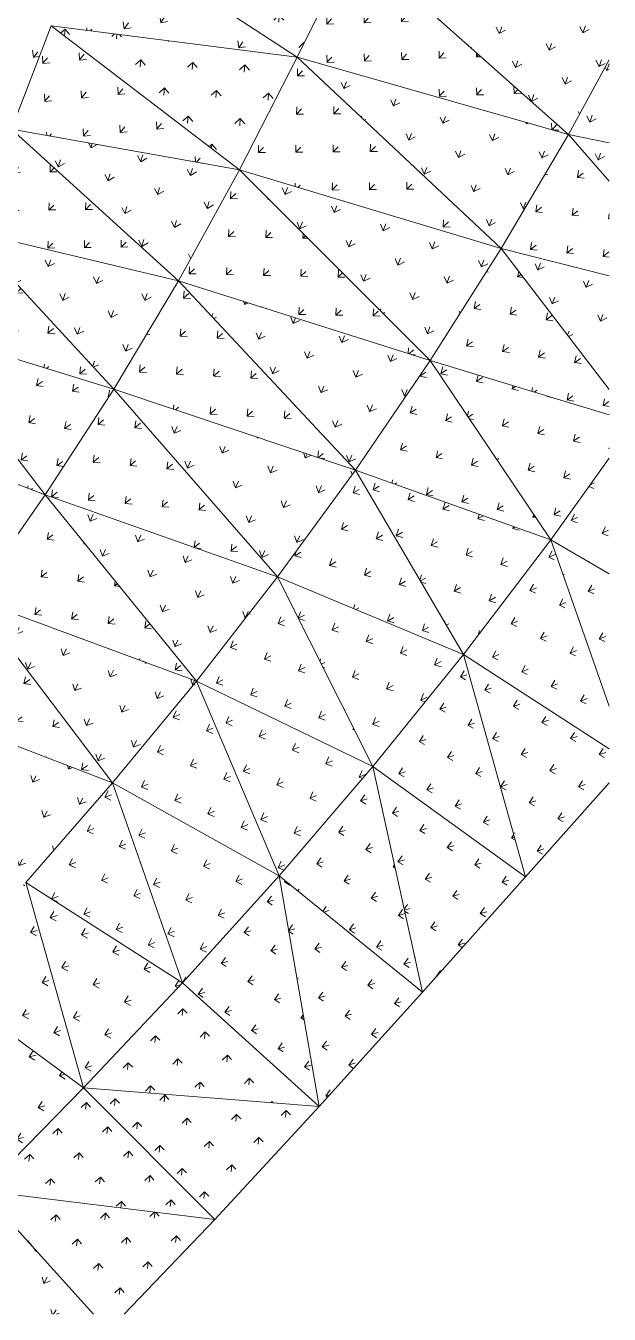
# Model space of a CAD drawing. Header units: millimetres. Extents: x -57519 to 497916, y -349472 to 446842.
# Drawn here: x 421611 to 425468, y -13421 to -4904 of the extents above; entities that cross this region are included whole.
import ezdxf

# ---------------------------------------------------------------- set-up
doc = ezdxf.new("R2010")
doc.units = ezdxf.units.MM
doc.layers.add('A-FLOR', color=192, linetype='Continuous', lineweight=5)
doc.layers.add('A-FLOR-PATT', color=8, linetype='Continuous', lineweight=5)

msp = doc.modelspace()

# ---------------------------------------------------------------- hatches: boundary and pattern name
at = {"layer": 'A-FLOR-PATT'}
h = msp.add_hatch(dxfattribs=at)
h.set_pattern_fill('FP_165', color=256, style=0, pattern_type=2)
h.set_pattern_definition([(54.312, (311090.98, -47885), (-32.79915, 249.36672), [47.443, -310.394]), (9.695, (311090.98, -47885), (-32.7957, 249.3675), [45.947, -199.104]), (97.493, (311090.98, -47885), (-241.55085, -41.26987), [47.159, -204.356])])
h.paths.add_polyline_path([(423405.9, -5111), (422023.5, -4210.7), (421779.9, -4903.9), (422023.5, -4935)], flags=0)
h = msp.add_hatch(dxfattribs=at)
h.set_pattern_fill('FP_169', color=256, style=0, pattern_type=2)
h.set_pattern_definition([(267.137, (435096.5, -7702.7), (164.1978, -180.9522), [47.28, -309.331]), (223.91, (435096.5, -7702.7), (164.196, -180.9526), [47.37, -205.271]), (312.22, (435096.5, -7702.7), (182.0113, 175.212), [45.815, -198.53])])
h.paths.add_polyline_path([(423405.9, -5111), (423776.1, -4358.7), (422023.5, -4210.7), (423088, -4903.9)], flags=0)
h = msp.add_hatch(dxfattribs=at)
h.set_pattern_fill('FP_127', color=256, style=0, pattern_type=2)
h.set_pattern_definition([(46.863, (307353.91, -41499.87), (-1.98462, 252.11554), [47.476, -310.608]), (2.131, (307353.91, -41499.87), (-1.98414, 252.1156), [46.311, -200.683]), (90.451, (307353.91, -41499.87), (-246.82335, -9.1851), [47.273, -204.85])])
h.paths.add_polyline_path([(425198.9, -5622.9), (423776.1, -4358.7), (423405.9, -5111), (424144, -5321.7)], flags=0)
h = msp.add_hatch(dxfattribs=at)
h.set_pattern_fill('FP_131', color=256, style=0, pattern_type=2)
h.set_pattern_definition([(70.937, (312322.72, -72519.87), (-106.12816, 224.34536), [47.578, -311.278]), (27.211, (312322.72, -72519.87), (-106.1285, 224.3454), [47.086, -204.039]), (115.317, (312322.72, -72519.87), (-223.33274, -114.83185), [46.534, -201.647])])
h.paths.add_polyline_path([(425198.9, -5622.9), (425467.9, -5128.4), (425467.9, -4814.8), (423776.1, -4358.7), (424622.8, -5111)], flags=0)
h = msp.add_hatch(dxfattribs=at)
h.set_pattern_fill('FP_223', color=256, style=0, pattern_type=2)
h.set_pattern_definition([(52.203, (308506.77, -44123.54), (-25.3748, 250.7942), [47.478, -310.622]), (7.486, (308506.77, -44123.54), (-25.37664, 250.7934), [46.303, -200.644]), (95.778, (308506.77, -44123.54), (-244.84187, -32.17374), [47.264, -204.81])])
h.paths.add_polyline_path([(421516.2, -5587.9), (421779.9, -4903.9), (419988.2, -4479.9), (420930.6, -5163.3)], flags=0)
h = msp.add_hatch(dxfattribs=at)
h.set_pattern_fill('FP_170', color=256, style=0, pattern_type=2)
h.set_pattern_definition([(50.126, (311651.93, -42272.43), (-13.39275, 251.32786), [47.354, -309.813]), (5.369, (311651.93, -42272.43), (-13.3884, 251.3279), [45.645, -197.796]), (93.05, (311651.93, -42272.43), (-242.3732, -22.7813), [47.191, -204.494])])
h.paths.add_polyline_path([(423024.2, -5856.4), (421779.9, -4903.9), (421516.2, -5587.9), (422903.6, -5835)], flags=0)
h = msp.add_hatch(dxfattribs=at)
h.set_pattern_fill('FP_168', color=256, style=0, pattern_type=2)
h.set_pattern_definition([(265.112, (436331.07, -9559.98), (156.8411, -186.0648), [47.271, -309.267]), (222.101, (436331.07, -9559.98), (156.8395, -186.0664), [47.313, -205.021]), (310.129, (436331.07, -9559.98), (187.2205, 169.1766), [45.628, -197.722])])
h.paths.add_polyline_path([(423024.2, -5856.4), (423405.9, -5111), (421779.9, -4903.9), (422968.7, -5813.9)], flags=0)
h = msp.add_hatch(dxfattribs=at)
h.set_pattern_fill('FP_126', color=256, style=0, pattern_type=2)
h.set_pattern_definition([(45.304, (307379.1, -39115.35), (5.28836, 252.0473), [47.454, -310.466]), (0.553, (307379.1, -39115.35), (5.2896, 252.0468), [46.212, -200.252]), (88.798, (307379.1, -39115.35), (-246.45215, -2.3796), [47.269, -204.833])])
h.paths.add_polyline_path([(424754.2, -6377.3), (423405.9, -5111), (423024.2, -5856.4), (424143.7, -6193.5)], flags=0)
h = msp.add_hatch(dxfattribs=at)
h.set_pattern_fill('FP_132', color=256, style=0, pattern_type=2)
h.set_pattern_definition([(69.908, (311616.13, -71140.19), (-101.94483, 225.77833), [47.565, -311.194]), (26.27, (311616.13, -71140.19), (-101.9447, 225.77783), [47.086, -204.039]), (114.3, (311616.13, -71140.19), (-225.1899, -111.14605), [46.449, -201.278])])
h.paths.add_polyline_path([(424754.2, -6377.3), (425198.9, -5622.9), (423405.9, -5111), (424199.6, -5856.4)], flags=0)
h = msp.add_hatch(dxfattribs=at)
h.set_pattern_fill('FP_97', color=256, style=0, pattern_type=2)
h.set_pattern_definition([(71.738, (318409.44, -74733.99), (-106.32018, 220.0415), [47.533, -310.983]), (28.841, (318409.44, -74733.99), (-106.3184, 220.04166), [46.806, -202.824]), (115.789, (318409.44, -74733.99), (-218.665, -120.4173), [45.821, -198.56])])
h.paths.add_polyline_path([(425467.9, -5677.3), (425467.9, -5128.4), (425198.9, -5622.9)], flags=0)
h = msp.add_hatch(dxfattribs=at)
h.set_pattern_fill('FP_161', color=256, style=0, pattern_type=2)
h.set_pattern_definition([(45.646, (312600.36, -36488.6), (7.41927, 251.69743), [47.258, -309.184]), (0.752, (312600.36, -36488.6), (7.41623, 251.698), [45.335, -196.452]), (88.312, (312600.36, -36488.6), (-241.76634, -3.1717), [47.214, -204.593])])
h.paths.add_polyline_path([(422621.9, -6589.2), (421516.2, -5587.9), (421223.1, -6256.7), (422389, -6533.9)], flags=0)
h = msp.add_hatch(dxfattribs=at)
h.set_pattern_fill('FP_167', color=256, style=0, pattern_type=2)
h.set_pattern_definition([(73.106, (319156.25, -72665.73), (-112.00094, 217.02043), [47.506, -310.805]), (30.207, (319156.25, -72665.73), (-111.9993, 217.022), [46.891, -203.196]), (117.297, (319156.25, -72665.73), (-216.12817, -125.8247), [45.791, -198.427])])
h.paths.add_polyline_path([(422621.9, -6589.2), (423024.2, -5856.4), (421516.2, -5587.9), (422542.6, -6517.4)], flags=0)
h = msp.add_hatch(dxfattribs=at)
h.set_pattern_fill('FP_96', color=256, style=0, pattern_type=2)
h.set_pattern_definition([(39.365, (312648.87, -33498.75), (35.11506, 249.18994), [47.269, -309.253]), (354.523, (312648.87, -33498.75), (35.11356, 249.1902), [45.304, -196.318]), (81.979, (312648.87, -33498.75), (-240.5189, 23.0627), [47.185, -204.467])])
h.paths.add_polyline_path([(425467.9, -6557.3), (425467.9, -5931.7), (425198.9, -5622.9), (424754.2, -6377.3), (425198.9, -6489.5)], flags=0)
h = msp.add_hatch(dxfattribs=at)
h.set_pattern_fill('FP_101', color=256, style=0, pattern_type=2)
h.set_pattern_definition([(71.466, (318173.42, -75089.85), (-105.59006, 219.21202), [47.469, -310.564]), (28.728, (318173.42, -75089.85), (-105.5929, 219.20977), [46.911, -203.28]), (115.72, (318173.42, -75089.85), (-219.395, -120.2548), [45.622, -197.695])])
h.paths.add_polyline_path([(425467.9, -5931.7), (425467.9, -5677.3), (425198.9, -5622.9)], flags=0)
h = msp.add_hatch(dxfattribs=at)
h.set_pattern_fill('FP_123', color=256, style=0, pattern_type=2)
h.set_pattern_definition([(43.496, (307597.16, -36537.96), (13.733, 251.61818), [47.437, -310.358]), (358.754, (307597.16, -36537.96), (13.7327, 251.6189), [46.102, -199.776]), (86.876, (307597.16, -36537.96), (-245.81994, 5.3464), [47.249, -204.744])])
h.paths.add_polyline_path([(424284.2, -7116.9), (423024.2, -5856.4), (422621.9, -6589.2), (423819.3, -6969.3)], flags=0)
h = msp.add_hatch(dxfattribs=at)
h.set_pattern_fill('FP_125', color=256, style=0, pattern_type=2)
h.set_pattern_definition([(68.817, (311132.21, -69693.75), (-97.39189, 227.13782), [47.55, -311.096]), (25.295, (311132.2, -69693.75), (-97.3893, 227.1387), [47.074, -203.987]), (113.208, (311132.2, -69693.75), (-226.98876, -107.273), [46.338, -200.799])])
h.paths.add_polyline_path([(424284.2, -7116.9), (424754.2, -6377.3), (423024.2, -5856.4), (423756.7, -6589.2)], flags=0)
h = msp.add_hatch(dxfattribs=at)
h.set_pattern_fill('FP_160', color=256, style=0, pattern_type=2)
h.set_pattern_definition([(40.981, (314056.9, -30487.65), (29.0439, 250.33972), [47.129, -308.34]), (355.884, (314056.9, -30487.65), (29.0443, 250.34), [44.986, -194.941]), (83.382, (314056.9, -30487.65), (-239.3088, 17.2219), [47.254, -204.766])])
h.paths.add_polyline_path([(422193.2, -7305.5), (421223.1, -6256.7), (420901.6, -6910.4), (421588.3, -7120.5)], flags=0)
h = msp.add_hatch(dxfattribs=at)
h.set_pattern_fill('FP_166', color=256, style=0, pattern_type=2)
h.set_pattern_definition([(69.396, (318198.44, -68612.19), (-96.5926, 223.57884), [47.524, -310.925]), (26.683, (318198.44, -68612.2), (-96.5908, 223.5797), [46.74, -202.541]), (113.366, (318198.44, -68612.2), (-222.732, -111.9437), [45.666, -197.886])])
h.paths.add_polyline_path([(422193.2, -7305.5), (422621.9, -6589.2), (421223.1, -6256.7), (422108.5, -7213.9)], flags=0)
h = msp.add_hatch(dxfattribs=at)
h.set_pattern_fill('FP_95', color=256, style=0, pattern_type=2)
h.set_pattern_definition([(36.139, (313350, -29228.83), (49.62605, 246.87665), [47.202, -308.819]), (351.18, (313350, -29228.83), (49.6247, 246.87735), [45.139, -195.601]), (78.634, (313350, -29228.83), (-237.8925, 36.91476), [47.215, -204.6])])
h.paths.add_polyline_path([(425467.9, -7476.6), (425467.9, -7308.1), (424754.2, -6377.3), (424284.2, -7116.9), (424754.2, -7259.7)], flags=0)
h = msp.add_hatch(dxfattribs=at)
h.set_pattern_fill('FP_98', color=256, style=0, pattern_type=2)
h.set_pattern_definition([(68.669, (316628.17, -71830.1), (-94.24042, 224.0093), [47.48, -310.639]), (26.016, (316628.17, -71830.1), (-94.24076, 224.00944), [46.842, -202.98]), (112.816, (316628.17, -71830.1), (-224.50845, -109.57502), [45.567, -197.458])])
h.paths.add_polyline_path([(425467.9, -7308.1), (425467.9, -6557.3), (424754.2, -6377.3), (425321.3, -7116.9)], flags=0)
h = msp.add_hatch(dxfattribs=at)
h.set_pattern_fill('FP_119', color=256, style=0, pattern_type=2)
h.set_pattern_definition([(41.545, (307941.59, -33880.32), (22.81583, 250.7868), [47.426, -310.285]), (356.833, (307941.6, -33880.32), (22.8169, 250.78646), [45.99, -199.292]), (84.802, (307941.6, -33880.32), (-244.90767, 13.5488), [47.217, -204.606])])
h.paths.add_polyline_path([(423790.6, -7840.6), (422621.9, -6589.2), (422193.2, -7305.5), (423354.5, -7694.5)], flags=0)
h = msp.add_hatch(dxfattribs=at)
h.set_pattern_fill('FP_122', color=256, style=0, pattern_type=2)
h.set_pattern_definition([(67.648, (310755.78, -68164.63), (-92.45268, 228.47158), [47.534, -310.989]), (24.26, (310755.78, -68164.63), (-92.4533, 228.4712), [47.055, -203.905]), (112.031, (310755.78, -68164.63), (-228.798, -103.1132), [46.213, -200.256])])
h.paths.add_polyline_path([(423790.6, -7840.6), (424284.2, -7116.9), (422621.9, -6589.2), (423290.9, -7305.5)], flags=0)
h = msp.add_hatch(dxfattribs=at)
h.set_pattern_fill('FP_159', color=256, style=0, pattern_type=2)
h.set_pattern_definition([(36.183, (316068.88, -24363.23), (51.05298, 247.09972), [46.959, -307.226]), (350.808, (316068.88, -24363.23), (51.05116, 247.10003), [44.602, -193.275]), (78.326, (316068.88, -24363.23), (-234.8218, 38.0026), [47.31, -205.009])])
h.paths.add_polyline_path([(421739, -8005.6), (420901.6, -6910.4), (420553.2, -7549.1), (421588.3, -7947.6)], flags=0)
h = msp.add_hatch(dxfattribs=at)
h.set_pattern_fill('FP_162', color=256, style=0, pattern_type=2)
h.set_pattern_definition([(35.9, (315128.47, -25714.53), (51.58452, 246.2401), [47.173, -308.628]), (350.97, (315128.47, -25714.53), (51.5822, 246.2409), [44.925, -194.674]), (78.169, (315128.47, -25714.53), (-236.6298, 37.60504), [47.172, -204.413])])
h.paths.add_polyline_path([(421739, -8005.6), (422193.2, -7305.5), (420901.6, -6910.4), (421669.5, -7914.8)], flags=0)
h = msp.add_hatch(dxfattribs=at)
h.set_pattern_fill('FP_94', color=256, style=0, pattern_type=2)
h.set_pattern_definition([(32.96, (314298.09, -25051.33), (63.78007, 243.7836), [47.128, -308.332]), (347.87, (314298.09, -25051.33), (63.7804, 243.78367), [44.967, -194.856]), (75.338, (314298.09, -25051.33), (-234.46825, 50.39585), [47.248, -204.741])])
h.paths.add_polyline_path([(425081.7, -8303), (424284.2, -7116.9), (423790.6, -7840.6), (424284.2, -8017.4)], flags=0)
h = msp.add_hatch(dxfattribs=at)
h.set_pattern_fill('FP_99', color=256, style=0, pattern_type=2)
h.set_pattern_definition([(32.877, (314248.16, -25796.36), (63.92007, 243.5306), [47.184, -308.698]), (347.906, (314248.16, -25796.36), (63.9211, 243.5296), [45.055, -195.24]), (75.293, (314248.16, -25796.36), (-234.9628, 50.3449), [47.209, -204.571])])
h.paths.add_polyline_path([(425081.7, -8303), (425467.9, -7763.2), (425467.9, -7476.6), (424284.2, -7116.9), (424770.7, -7840.6)], flags=0)
h = msp.add_hatch(dxfattribs=at)
h.set_pattern_fill('FP_121', color=256, style=0, pattern_type=2)
h.set_pattern_definition([(39.582, (308397.86, -31220.7), (31.93909, 249.61807), [47.413, -310.199]), (354.898, (308397.86, -31220.7), (31.9399, 249.6186), [45.871, -198.775]), (82.708, (308397.86, -31220.7), (-243.6773, 21.757), [47.185, -204.469])])
h.paths.add_polyline_path([(423275, -8547.1), (422193.2, -7305.5), (421739, -8005.6), (422833, -8391.2)], flags=0)
h = msp.add_hatch(dxfattribs=at)
h.set_pattern_fill('FP_124', color=256, style=0, pattern_type=2)
h.set_pattern_definition([(66.424, (310405.7, -66572.7), (-87.26318, 229.75915), [47.516, -310.875]), (23.174, (310405.7, -66572.7), (-87.2614, 229.76097), [47.034, -203.814]), (110.797, (310405.7, -66572.7), (-230.6068, -98.71782), [46.082, -199.691])])
h.paths.add_polyline_path([(423275, -8547.1), (423790.6, -7840.6), (422193.2, -7305.5), (422803.3, -8005.6)], flags=0)
h = msp.add_hatch(dxfattribs=at)
h.set_pattern_fill('FP_163', color=256, style=0, pattern_type=2)
h.set_pattern_definition([(31.035, (317532.45, -19556.95), (73.4613, 241.09146), [46.989, -307.423]), (345.773, (317532.45, -19556.95), (73.45996, 241.09257), [44.532, -192.97]), (73.054, (317532.45, -19556.95), (-230.21793, 58.3701), [47.257, -204.779])])
h.paths.add_polyline_path([(421260.9, -8690.3), (421739, -8005.6), (420553.2, -7549.1), (420940.1, -8173)], flags=0)
h = msp.add_hatch(dxfattribs=at)
h.set_pattern_fill('FP_75', color=256, style=0, pattern_type=2)
h.set_pattern_definition([(24.437, (332147.2, -15972.04), (109.79185, 227.68042), [45.757, -299.361]), (337.442, (332147.2, -15972.04), (109.7951, 227.6789), [41.502, -179.841]), (64.255, (332147.2, -15972.04), (-204.4089, 84.911), [47.394, -205.376])])
h.paths.add_polyline_path([(425467.9, -8527.7), (425467.9, -7763.2), (425081.7, -8303)], flags=0)
h = msp.add_hatch(dxfattribs=at)
h.set_pattern_fill('FP_91', color=256, style=0, pattern_type=2)
h.set_pattern_definition([(29.797, (315478.06, -20946.72), (77.65067, 239.92265), [47.045, -307.788]), (344.561, (315478.06, -20946.72), (77.6496, 239.9235), [44.792, -194.098]), (72.066, (315478.06, -20946.72), (-230.26983, 63.596), [47.283, -204.893])])
h.paths.add_polyline_path([(424503.9, -9059.8), (423790.6, -7840.6), (423275, -8547.1), (424414.2, -9022.4)], flags=0)
h = msp.add_hatch(dxfattribs=at)
h.set_pattern_fill('FP_100', color=256, style=0, pattern_type=2)
h.set_pattern_definition([(29.713, (315372.32, -21678.24), (77.7914, 239.66975), [47.105, -308.181]), (344.599, (315372.32, -21678.24), (77.793, 239.6686), [44.883, -194.493]), (72.017, (315372.32, -21678.24), (-230.78, 63.57245), [47.246, -204.732])])
h.paths.add_polyline_path([(424503.9, -9059.8), (425081.7, -8303), (423790.6, -7840.6), (424482, -9022.4)], flags=0)
h = msp.add_hatch(dxfattribs=at)
h.set_pattern_fill('FP_115', color=256, style=0, pattern_type=2)
h.set_pattern_definition([(37.646, (308962.68, -28598.58), (40.92562, 248.1431), [47.397, -310.093]), (352.985, (308962.68, -28598.58), (40.9258, 248.1423), [45.743, -198.218]), (80.634, (308962.68, -28598.58), (-242.1337, 29.7972), [47.155, -204.339])])
h.paths.add_polyline_path([(422739.1, -9236.2), (421739, -8005.6), (421260.9, -8690.3), (422160, -9022.4)], flags=0)
h = msp.add_hatch(dxfattribs=at)
h.set_pattern_fill('FP_120', color=256, style=0, pattern_type=2)
h.set_pattern_definition([(65.201, (310103.34, -64980.36), (-82.0535, 230.90298), [47.498, -310.754]), (22.095, (310103.34, -64980.36), (-82.0514, 230.9031), [47.012, -203.719]), (109.563, (310103.34, -64980.36), (-232.31797, -94.31237), [45.947, -199.102])])
h.paths.add_polyline_path([(422739.1, -9236.2), (423275, -8547.1), (421739, -8005.6), (422565.3, -9022.4)], flags=0)
h = msp.add_hatch(dxfattribs=at)
h.set_pattern_fill('FP_74', color=256, style=0, pattern_type=2)
h.set_pattern_definition([(21.219, (336071.04, -12143.41), (124.27468, 220.46487), [45.334, -296.594]), (333.559, (336071.04, -12143.4), (124.2754, 220.46414), [40.723, -176.467]), (60.59, (336071.04, -12143.41), (-194.4707, 96.7102), [47.452, -205.626])])
h.paths.add_polyline_path([(425467.9, -9682.4), (425467.9, -9402), (425081.7, -8303), (424503.9, -9059.8), (425081.7, -9432.9)], flags=0)
h = msp.add_hatch(dxfattribs=at)
h.set_pattern_fill('FP_76', color=256, style=0, pattern_type=2)
h.set_pattern_definition([(20.579, (333063.25, -14160.26), (125.68688, 218.50276), [45.979, -300.813]), (334.103, (333063.25, -14160.26), (125.68556, 218.5032), [41.473, -179.715]), (60.091, (333063.25, -14160.26), (-198.97473, 96.60796), [47.264, -204.809])])
h.paths.add_polyline_path([(425467.9, -9402), (425467.9, -8527.7), (425081.7, -8303), (425347.7, -9059.8)], flags=0)
h = msp.add_hatch(dxfattribs=at)
h.set_pattern_fill('FP_90', color=256, style=0, pattern_type=2)
h.set_pattern_definition([(26.624, (316884.46, -16888.95), (91.28335, 235.29977), [46.95, -307.172]), (341.22, (316884.46, -16888.95), (91.28587, 235.29877), [44.617, -193.341]), (68.796, (316884.46, -16888.95), (-225.29066, 76.6067), [47.322, -205.063])])
h.paths.add_polyline_path([(423904.6, -9799.2), (423275, -8547.1), (422739.1, -9236.2), (423790.6, -9744.1)], flags=0)
h = msp.add_hatch(dxfattribs=at)
h.set_pattern_fill('FP_92', color=256, style=0, pattern_type=2)
h.set_pattern_definition([(26.54, (316736.79, -17593.91), (91.42916, 235.05174), [47.013, -307.58]), (341.258, (316736.79, -17593.91), (91.42983, 235.05154), [44.708, -193.733]), (68.745, (316736.79, -17593.91), (-225.79713, 76.6123), [47.289, -204.919])])
h.paths.add_polyline_path([(423904.6, -9799.2), (424503.9, -9059.8), (423275, -8547.1), (423621.6, -9236.2)], flags=0)
h = msp.add_hatch(dxfattribs=at)
h.set_pattern_fill('FP_114', color=256, style=0, pattern_type=2)
h.set_pattern_definition([(35.735, (309633.83, -26012.68), (49.77591, 246.37225), [47.377, -309.963]), (351.09, (309633.83, -26012.68), (49.77356, 246.37295), [45.604, -197.618]), (78.578, (309633.83, -26012.68), (-240.2863, 37.6729), [47.128, -204.222])])
h.paths.add_polyline_path([(422184.1, -9909.2), (421260.9, -8690.3), (420760.7, -9360.2), (421761.8, -9746.3)], flags=0)
h = msp.add_hatch(dxfattribs=at)
h.set_pattern_fill('FP_116', color=256, style=0, pattern_type=2)
h.set_pattern_definition([(64.011, (309867.14, -63421.29), (-76.95302, 231.86201), [47.479, -310.628]), (21.054, (309867.14, -63421.29), (-76.95007, 231.8625), [46.989, -203.617]), (108.36, (309867.14, -63421.29), (-233.8751, -90.02935), [45.806, -198.492])])
h.paths.add_polyline_path([(422184.1, -9909.2), (422739.1, -9236.2), (421260.9, -8690.3), (421768.3, -9360.2)], flags=0)
h = msp.add_hatch(dxfattribs=at)
h.set_pattern_fill('FP_72', color=256, style=0, pattern_type=2)
h.set_pattern_definition([(18.48, (338863.46, -9009.8), (135.74183, 213.86254), [45.011, -294.484]), (330.296, (338863.46, -9009.8), (135.741, 213.86296), [40.204, -174.219]), (57.596, (338863.46, -9009.8), (-186.24765, 106.2519), [47.495, -205.81])])
h.paths.add_polyline_path([(424913.5, -10529), (424503.9, -9059.8), (423904.6, -9799.2), (424503.9, -10232.7)], flags=0)
h = msp.add_hatch(dxfattribs=at)
h.set_pattern_fill('FP_71', color=256, style=0, pattern_type=2)
h.set_pattern_definition([(18.078, (336919.62, -10375.58), (136.69822, 212.65053), [45.448, -297.343]), (330.672, (336919.62, -10375.58), (136.6986, 212.65025), [40.684, -176.297]), (57.266, (336919.62, -10375.58), (-189.1713, 106.2785), [47.4, -205.398])])
h.paths.add_polyline_path([(424913.5, -10529), (425467.9, -9907.7), (425467.9, -9682.4), (424503.9, -9059.8), (424710, -9799.2)], flags=0)
h = msp.add_hatch(dxfattribs=at)
h.set_pattern_fill('FP_87', color=256, style=0, pattern_type=2)
h.set_pattern_definition([(23.443, (318510.2, -12890.21), (104.607, 229.9428), [46.844, -306.475]), (337.848, (318510.2, -12890.21), (104.6084, 229.94156), [44.446, -192.598]), (65.538, (318510.2, -12890.21), (-219.54737, 89.37933), [47.366, -205.252])])
h.paths.add_polyline_path([(423285.3, -10522.5), (422739.1, -9236.2), (422184.1, -9909.2), (423275, -10516.7)], flags=0)
h = msp.add_hatch(dxfattribs=at)
h.set_pattern_fill('FP_93', color=256, style=0, pattern_type=2)
h.set_pattern_definition([(23.361, (318324.86, -13562.63), (104.7545, 229.7036), [46.908, -306.892]), (337.885, (318324.86, -13562.63), (104.75736, 229.7025), [44.534, -192.982]), (65.485, (318324.86, -13562.63), (-220.04256, 89.414), [47.337, -205.126])])
h.paths.add_polyline_path([(423285.3, -10522.5), (423904.6, -9799.2), (422739.1, -9236.2), (423024.9, -9909.2)], flags=0)
h = msp.add_hatch(dxfattribs=at)
h.set_pattern_fill('FP_117', color=256, style=0, pattern_type=2)
h.set_pattern_definition([(62.846, (309692.23, -61886.04), (-71.92888, 232.66364), [47.459, -310.5]), (20.044, (309692.23, -61886.04), (-71.932, 232.66233), [46.962, -203.503]), (107.18, (309692.23, -61886.04), (-235.29494, -85.84544), [45.662, -197.867])])
h.paths.add_polyline_path([(421611.3, -10567.2), (422184.1, -9909.2), (420760.7, -9360.2), (421588.3, -10534.5)], flags=0)
h = msp.add_hatch(dxfattribs=at)
h.set_pattern_fill('FP_73', color=256, style=0, pattern_type=2)
h.set_pattern_definition([(16.184, (340514.41, -6451.7), (144.5917, 208.15383), [44.818, -293.22]), (327.674, (340514.41, -6451.7), (144.5942, 208.153), [39.951, -173.12]), (55.215, (340514.41, -6451.7), (-180.05115, 113.9341), [47.521, -205.925])])
h.paths.add_polyline_path([(424233.3, -11291.2), (423904.6, -9799.2), (423285.3, -10522.5), (423904.6, -11024.7)], flags=0)
h = msp.add_hatch(dxfattribs=at)
h.set_pattern_fill('FP_70', color=256, style=0, pattern_type=2)
h.set_pattern_definition([(16, (339624.7, -7252.62), (145.05084, 207.60677), [45.025, -294.575]), (327.852, (339624.7, -7252.62), (145.05036, 207.6077), [40.17, -174.072]), (55.059, (339624.7, -7252.62), (-181.39433, 113.9998), [47.486, -205.774])])
h.paths.add_polyline_path([(424233.3, -11291.2), (424913.5, -10529), (423904.6, -9799.2), (424063.9, -10522.5)], flags=0)
h = msp.add_hatch(dxfattribs=at)
h.set_pattern_fill('FP_88', color=256, style=0, pattern_type=2)
h.set_pattern_definition([(20.287, (320327.43, -9004.03), (117.43575, 223.937), [46.726, -305.703]), (334.482, (320327.43, -9004.03), (117.4341, 223.9382), [44.282, -191.888]), (62.327, (320327.43, -9004.03), (-213.1313, 101.7414), [47.412, -205.45])])
h.paths.add_polyline_path([(422647.4, -11230.6), (422184.1, -9909.2), (421611.3, -10567.2), (422184.1, -10933.9)], flags=0)
h = msp.add_hatch(dxfattribs=at)
h.set_pattern_fill('FP_89', color=256, style=0, pattern_type=2)
h.set_pattern_definition([(20.207, (320108.2, -9639.05), (117.58674, 223.70802), [46.791, -306.127]), (334.517, (320108.2, -9639.05), (117.58925, 223.7068), [44.368, -192.261]), (62.272, (320108.2, -9639.05), (-213.608, 101.8073), [47.387, -205.342])])
h.paths.add_polyline_path([(422647.4, -11230.6), (423285.3, -10522.5), (422184.1, -9909.2), (422414.8, -10567.2)], flags=0)
h = msp.add_hatch(dxfattribs=at)
h.set_pattern_fill('FP_67', color=256, style=0, pattern_type=2)
h.set_pattern_definition([(14.249, (341240.82, -4306.89), (151.44345, 203.325), [44.741, -292.715]), (325.599, (341240.82, -4306.9), (151.4404, 203.32715), [39.911, -172.95]), (53.32, (341240.82, -4306.89), (-175.63116, 120.26476), [47.536, -205.991])])
h.paths.add_polyline_path([(423550.3, -12048), (423285.3, -10522.5), (422647.4, -11230.6), (423285.3, -11808.1)], flags=0)
h = msp.add_hatch(dxfattribs=at)
h.set_pattern_fill('FP_68', color=256, style=0, pattern_type=2)
h.set_pattern_definition([(14.241, (341205.03, -4695.91), (151.4631, 203.30163), [44.751, -292.781]), (325.607, (341205.03, -4695.9), (151.46416, 203.3005), [39.922, -172.995]), (53.313, (341205.03, -4695.9), (-175.6954, 120.26896), [47.535, -205.985])])
h.paths.add_polyline_path([(423550.3, -12048), (424233.3, -11291.2), (423285.3, -10522.5), (423408.3, -11230.6)], flags=0)
h = msp.add_hatch(dxfattribs=at)
h.set_pattern_fill('FP_83', color=256, style=0, pattern_type=2)
h.set_pattern_definition([(17.188, (322298.12, -5279.76), (129.6093, 217.39854), [46.599, -304.87]), (331.158, (322298.12, -5279.76), (129.60885, 217.3988), [44.13, -191.228]), (59.197, (322298.12, -5279.76), (-206.16157, 113.5372), [47.457, -205.646])])
h.paths.add_polyline_path([(421992.5, -11924.6), (421611.3, -10567.2), (421022, -11211.4), (421611.3, -11644.5)], flags=0)
h = msp.add_hatch(dxfattribs=at)
h.set_pattern_fill('FP_84', color=256, style=0, pattern_type=2)
h.set_pattern_definition([(17.109, (322048.84, -5873.32), (129.76904, 217.17447), [46.664, -305.297]), (331.191, (322048.84, -5873.32), (129.7682, 217.1754), [44.213, -191.589]), (59.141, (322048.84, -5873.32), (-206.6171, 113.6287), [47.436, -205.556])])
h.paths.add_polyline_path([(421992.5, -11924.6), (422647.4, -11230.6), (421611.3, -10567.2), (421792.2, -11211.4)], flags=0)
h = msp.add_hatch(dxfattribs=at)
h.set_pattern_fill('FP_82', color=256, style=0, pattern_type=2)
h.set_pattern_definition([(14.098, (324102.2, -2305.44), (141.16713, 210.241), [46.53, -304.418]), (327.943, (324102.2, -2305.44), (141.1664, 210.2417), [44.072, -190.979]), (56.121, (324102.2, -2305.44), (-199.21216, 124.7554), [47.482, -205.756])])
h.paths.add_polyline_path([(421322, -12605.8), (421992.5, -11924.6), (421022, -11211.4), (421157.9, -11843.1)], flags=0)
h = msp.add_hatch(dxfattribs=at)
h.set_pattern_fill('FP_65', color=256, style=0, pattern_type=2)
h.set_pattern_definition([(264.202, (436307.89, -11340.46), (146.9522, -153.3096), [44.214, -289.269]), (224.653, (436307.89, -11340.46), (146.9507, -153.3104), [47.612, -206.32]), (313.787, (436307.89, -11340.46), (180.641, 178.468), [39.818, -172.546])])
h.paths.add_polyline_path([(423550.3, -12048), (422647.4, -11230.6), (421992.5, -11924.6), (422860, -11993.3)], flags=0)
h = msp.add_hatch(dxfattribs=at)
h.set_pattern_fill('FP_66', color=256, style=0, pattern_type=2)
h.set_pattern_definition([(261.817, (436604.09, -13709.87), (139.9008, -160.709), [44.432, -290.693]), (222.351, (436604.09, -13709.87), (139.9035, -160.7064), [47.595, -206.247]), (311.041, (436604.1, -13709.87), (187.5984, 171.005), [39.951, -173.121])])
h.paths.add_polyline_path([(422860, -12795.6), (421992.5, -11924.6), (421322, -12605.8), (422157.8, -12708.9)], flags=0)
h = msp.add_hatch(dxfattribs=at)
h.set_pattern_fill('FP_69', color=256, style=0, pattern_type=2)
h.set_pattern_definition([(264.455, (436284, -10893.15), (147.5892, -153.5015), [44.316, -289.938]), (224.888, (436284, -10893.15), (147.5867, -153.5026), [47.607, -206.299]), (313.875, (436284, -10893.15), (179.887, 179.1894), [39.927, -173.017])])
h.paths.add_polyline_path([(422860, -12795.6), (423550.3, -12048), (421992.5, -11924.6), (422647.4, -12582.2)], flags=0)
h = msp.add_hatch(dxfattribs=at)
h.set_pattern_fill('FP_63', color=256, style=0, pattern_type=2)
h.set_pattern_definition([(61.195, (330201.97, -67063.84), (-57.79891, 213.89458), [46.821, -306.327]), (22.743, (330201.97, -67063.84), (-57.7993, 213.8946), [46.345, -200.83]), (105.122, (330201.97, -67063.84), (-227.9563, -95.56015), [41.544, -180.022])])
h.paths.add_polyline_path([(421505.1, -13420.8), (422058.7, -13420.8), (421322, -12605.8), (420637.5, -13275.1), (421439.2, -13409.7)], flags=0)
h = msp.add_hatch(dxfattribs=at)
h.set_pattern_fill('FP_77', color=256, style=0, pattern_type=2)
h.set_pattern_definition([(262.173, (436593.52, -13091.74), (140.8084, -160.934), [44.562, -291.543]), (222.678, (436593.52, -13091.74), (140.808, -160.9338), [47.586, -206.205]), (311.184, (436593.52, -13091.74), (186.58, 172.0388), [40.095, -173.743])])
h.paths.add_polyline_path([(422058.7, -13420.8), (422262.5, -13420.8), (422860, -12795.6), (421322, -12605.8), (421992.5, -13347.6)], flags=0)

# ---------------------------------------------------------------- linework, layer by layer
at = {"layer": 'A-FLOR'}
for p, q in [((423405.9, -5111), (422023.5, -4210.7)), ((423776.1, -4358.7), (423405.9, -5111)), ((425198.9, -5622.9), (423776.1, -4358.7)), ((421779.9, -4903.9), (421516.2, -5587.9)), ((421779.9, -4903.9), (423405.9, -5111)), ((421779.9, -4903.9), (423024.2, -5856.4)), ((423405.9, -5111), (423024.2, -5856.4)), ((424754.2, -6377.3), (423405.9, -5111)), ((423405.9, -5111), (425198.9, -5622.9)), ((425467.9, -5128.4), (425198.9, -5622.9)), ((422621.9, -6589.2), (421516.2, -5587.9)), ((423024.2, -5856.4), (421516.2, -5587.9)), ((425198.9, -5622.9), (424754.2, -6377.3)), ((425467.9, -5931.7), (425198.9, -5622.9)), ((425198.9, -5622.9), (425467.9, -5677.3)), ((423024.2, -5856.4), (422621.9, -6589.2)), ((424284.2, -7116.9), (423024.2, -5856.4)), ((424754.2, -6377.3), (423024.2, -5856.4)), ((422193.2, -7305.5), (421223.1, -6256.7)), ((421223.1, -6256.7), (422621.9, -6589.2)), ((424754.2, -6377.3), (424284.2, -7116.9)), ((425467.9, -7308.1), (424754.2, -6377.3)), ((424754.2, -6377.3), (425467.9, -6557.3)), ((422621.9, -6589.2), (422193.2, -7305.5)), ((423790.6, -7840.6), (422621.9, -6589.2)), ((424284.2, -7116.9), (422621.9, -6589.2)), ((421739, -8005.6), (420901.6, -6910.4)), ((420901.6, -6910.4), (422193.2, -7305.5)), ((424284.2, -7116.9), (423790.6, -7840.6)), ((425081.7, -8303), (424284.2, -7116.9)), ((424284.2, -7116.9), (425467.9, -7476.6)), ((421739, -8005.6), (422193.2, -7305.5)), ((422193.2, -7305.5), (423790.6, -7840.6)), ((423275, -8547.1), (422193.2, -7305.5)), ((420553.2, -7549.1), (421739, -8005.6)), ((425081.7, -8303), (425467.9, -7763.2)), ((423790.6, -7840.6), (423275, -8547.1)), ((424503.9, -9059.8), (423790.6, -7840.6)), ((423790.6, -7840.6), (425081.7, -8303)), ((421739, -8005.6), (421260.9, -8690.3)), ((422739.1, -9236.2), (421739, -8005.6)), ((423275, -8547.1), (421739, -8005.6)), ((424503.9, -9059.8), (425081.7, -8303)), ((425467.9, -9402), (425081.7, -8303)), ((425081.7, -8303), (425467.9, -8527.7)), ((423275, -8547.1), (422739.1, -9236.2)), ((423904.6, -9799.2), (423275, -8547.1)), ((423275, -8547.1), (424503.9, -9059.8)), ((422184.1, -9909.2), (421260.9, -8690.3)), ((421260.9, -8690.3), (422739.1, -9236.2)), ((424503.9, -9059.8), (423904.6, -9799.2)), ((425467.9, -9682.4), (424503.9, -9059.8)), ((424503.9, -9059.8), (424913.5, -10529)), ((422739.1, -9236.2), (422184.1, -9909.2)), ((423285.3, -10522.5), (422739.1, -9236.2)), ((422739.1, -9236.2), (423904.6, -9799.2)), ((420760.7, -9360.2), (422184.1, -9909.2)), ((423904.6, -9799.2), (423285.3, -10522.5)), ((424913.5, -10529), (423904.6, -9799.2)), ((423904.6, -9799.2), (424233.3, -11291.2)), ((422184.1, -9909.2), (421611.3, -10567.2)), ((422184.1, -9909.2), (423285.3, -10522.5)), ((422647.4, -11230.6), (422184.1, -9909.2)), ((425467.9, -9907.7), (424913.5, -10529)), ((423285.3, -10522.5), (422647.4, -11230.6)), ((423550.3, -12048), (423285.3, -10522.5)), ((424233.3, -11291.2), (423285.3, -10522.5)), ((424913.5, -10529), (424233.3, -11291.2)), ((421992.5, -11924.6), (421611.3, -10567.2)), ((422647.4, -11230.6), (421611.3, -10567.2)), ((421992.5, -11924.6), (421022, -11211.4)), ((422647.4, -11230.6), (421992.5, -11924.6)), ((423550.3, -12048), (422647.4, -11230.6)), ((424233.3, -11291.2), (423550.3, -12048)), ((421992.5, -11924.6), (421322, -12605.8)), ((421992.5, -11924.6), (423550.3, -12048)), ((422860, -12795.6), (421992.5, -11924.6)), ((423550.3, -12048), (422860, -12795.6)), ((422058.7, -13420.8), (421322, -12605.8)), ((421322, -12605.8), (422860, -12795.6)), ((422860, -12795.6), (422262.5, -13420.8))]:
    msp.add_line(p, q, dxfattribs=at)

doc.saveas('drawing.dxf')
